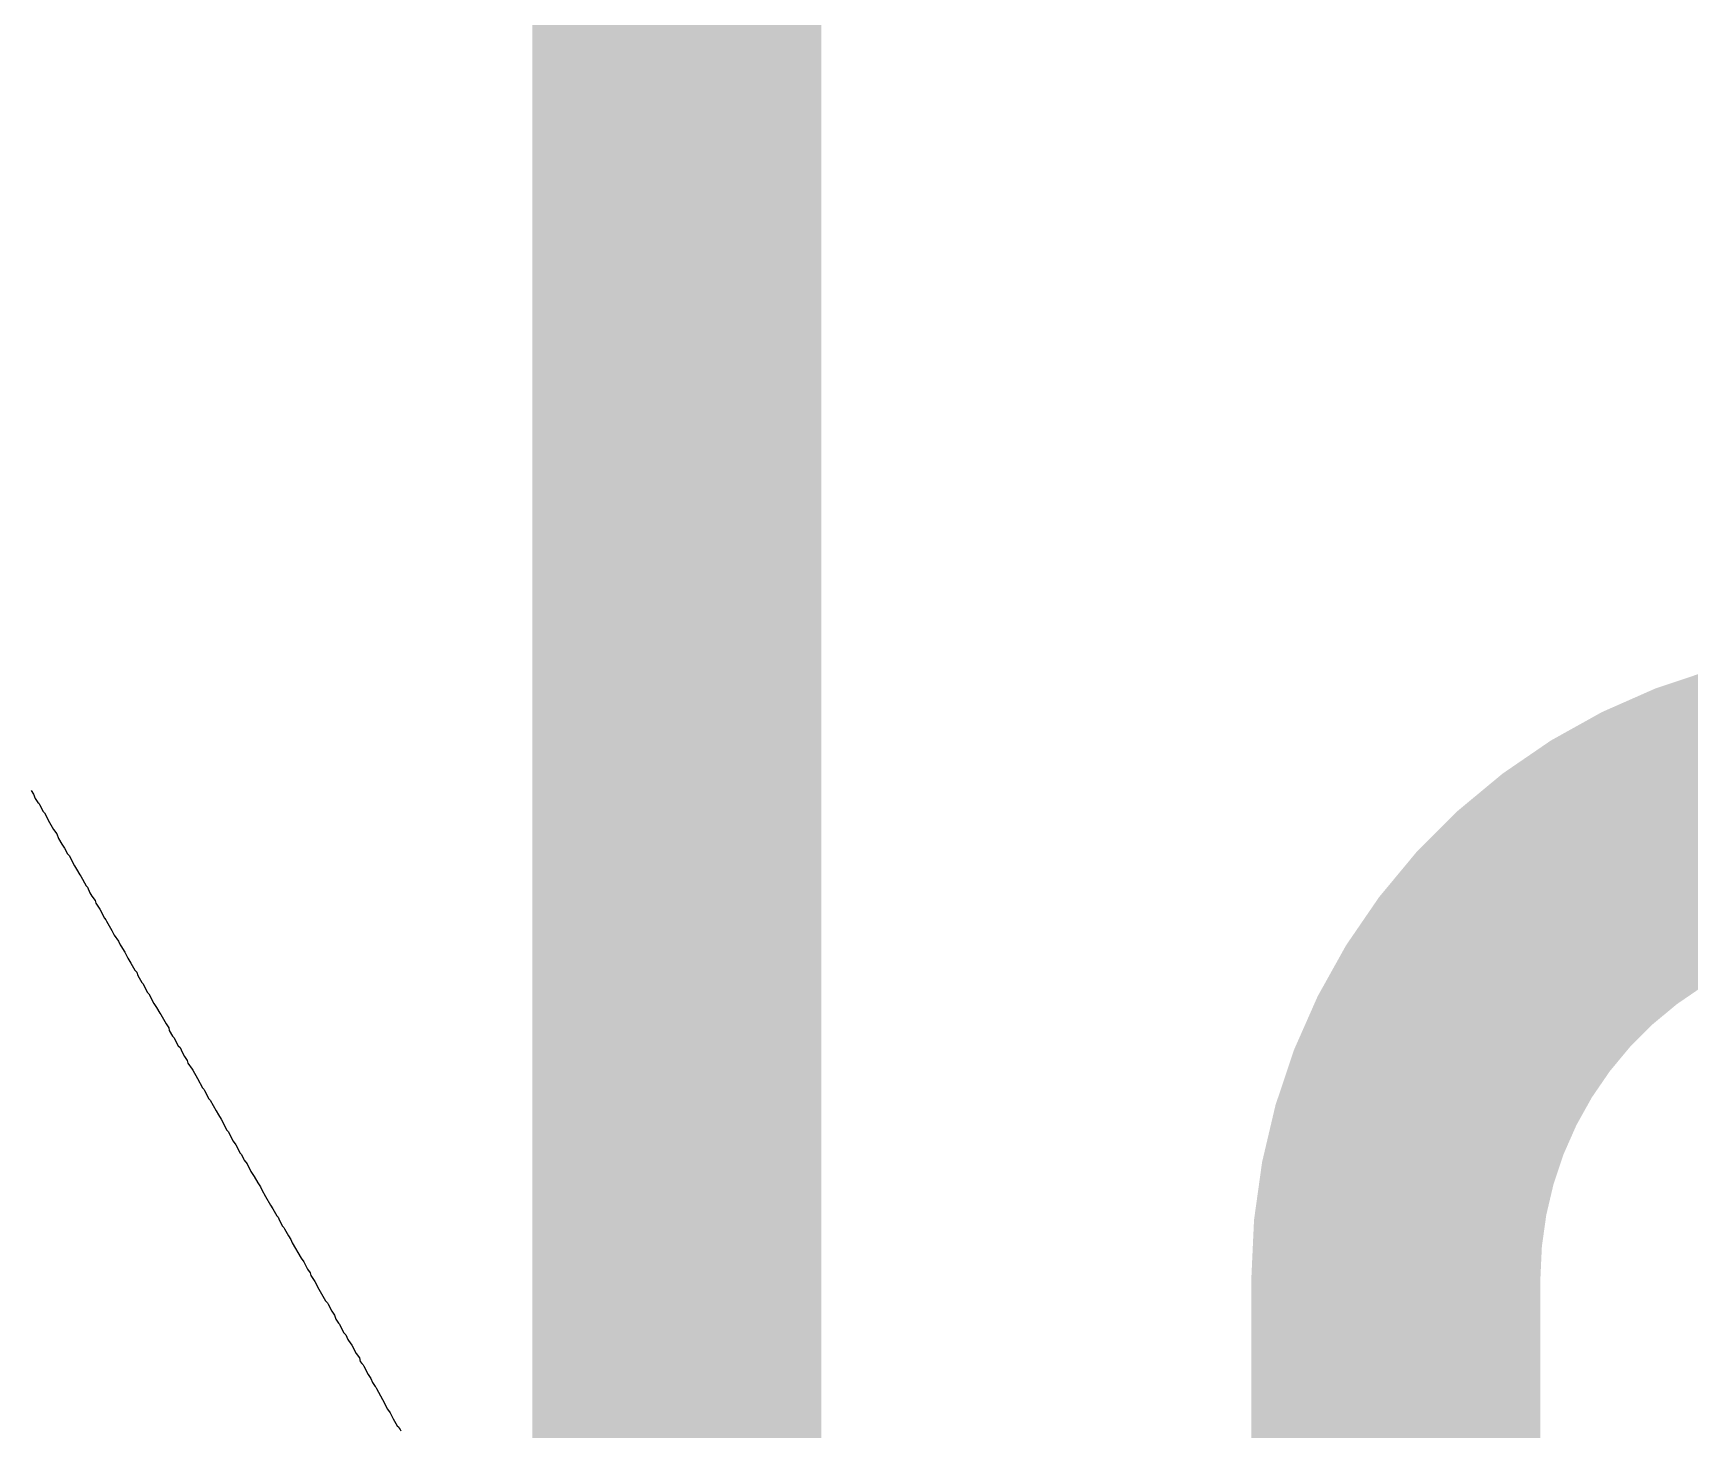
# Model space of a CAD drawing. Header units: inches. Extents: x -2 to 5376, y -4 to 5426.
# Drawn here: x 9.391 to 12.302, y 53.426 to 55.881 of the extents above; entities that cross this region are included whole.
import ezdxf

# ---------------------------------------------------------------- set-up
doc = ezdxf.new("R2010")
doc.units = ezdxf.units.IN
doc.layers.add('Top Layer', color=1, linetype='Continuous')
doc.layers.add('Top Overlay', color=2, linetype='Continuous')

msp = doc.modelspace()

# ---------------------------------------------------------------- linework, layer by layer
at = {"layer": 'Top Layer', "const_width": 0.508}
for points in [[(10.5221, 2.6095), (10.5221, 64.1911)], [(11.7858, 3.7668), (11.7858, 53.6922)]]:
    msp.add_lwpolyline(points, dxfattribs=at)
msp.add_lwpolyline([(11.7858, 53.6922, -0.414214), (12.6435, 54.5499)], format="xyb", dxfattribs=at)
at = {"layer": 'Top Layer', "const_width": 0.254}
msp.add_lwpolyline([(11.6588, 53.6922, 1), (11.9128, 53.6922, 1)], format="xyb", close=True, dxfattribs=at)
msp.add_lwpolyline([(11.6588, 53.6922, 1), (11.9128, 53.6922, 1)], format="xyb", close=True, dxfattribs=at)
at = {"layer": 'Top Overlay'}
for p, q in [((9.3873, 54.5495), (9.3918, 54.5428)), ((9.3918, 54.5428), (9.3946, 54.5355)), ((9.3946, 54.5355), (9.3991, 54.5287)), ((9.3991, 54.5287), (9.4008, 54.5271)), ((9.4008, 54.5271), (9.4019, 54.5248)), ((9.4019, 54.5248), (9.4087, 54.5124)), ((9.4087, 54.5124), (9.4109, 54.5102)), ((9.4109, 54.5102), (9.4199, 54.4933)), ((9.4199, 54.4933), (9.4267, 54.4809)), ((9.4267, 54.4809), (9.4323, 54.4731)), ((9.4323, 54.4731), (9.4357, 54.4652)), ((9.4357, 54.4652), (9.4413, 54.4551)), ((9.4413, 54.4551), (9.4458, 54.4483)), ((9.4458, 54.4483), (9.4514, 54.4382)), ((9.4514, 54.4382), (9.4548, 54.4348)), ((9.4548, 54.4348), (9.457, 54.4292)), ((9.457, 54.4292), (9.4638, 54.4169)), ((9.4638, 54.4169), (9.4672, 54.4112)), ((9.4672, 54.4112), (9.4728, 54.4011)), ((9.4728, 54.4011), (9.475, 54.3989)), ((9.475, 54.3989), (9.484, 54.382)), ((9.484, 54.382), (9.4863, 54.3797)), ((9.4863, 54.3797), (9.4908, 54.3696)), ((9.4908, 54.3696), (9.4942, 54.364)), ((9.4942, 54.364), (9.4998, 54.3561)), ((9.4998, 54.3561), (9.5009, 54.3516)), ((9.5009, 54.3516), (9.5082, 54.3409)), ((9.5082, 54.3409), (9.5161, 54.3252)), ((9.5161, 54.3252), (9.5189, 54.3224)), ((9.5189, 54.3224), (9.52, 54.3201)), ((9.52, 54.3201), (9.529, 54.3033)), ((9.529, 54.3033), (9.5335, 54.2954)), ((9.5335, 54.2954), (9.5408, 54.2847)), ((9.5408, 54.2847), (9.5436, 54.2785)), ((9.5436, 54.2785), (9.5448, 54.2763)), ((9.5448, 54.2763), (9.5521, 54.2656)), ((9.5521, 54.2656), (9.5571, 54.2549)), ((9.5571, 54.2549), (9.5627, 54.2459)), ((9.5627, 54.2459), (9.5695, 54.2336)), ((9.5695, 54.2336), (9.5729, 54.2302)), ((9.5729, 54.2302), (9.5751, 54.2246)), ((9.5751, 54.2246), (9.5819, 54.2122)), ((9.5819, 54.2122), (9.5841, 54.2099)), ((9.5841, 54.2099), (9.5864, 54.2043)), ((9.5864, 54.2043), (9.592, 54.1942)), ((9.592, 54.1942), (9.5942, 54.192)), ((9.5942, 54.192), (9.6032, 54.1751)), ((9.6032, 54.1751), (9.6077, 54.1683)), ((9.6077, 54.1683), (9.6134, 54.1582)), ((9.6134, 54.1582), (9.6156, 54.156)), ((9.6156, 54.156), (9.6246, 54.1391)), ((9.6246, 54.1391), (9.6291, 54.1324)), ((9.6291, 54.1324), (9.6302, 54.1279)), ((9.6302, 54.1279), (9.6358, 54.1177)), ((9.6358, 54.1177), (9.6381, 54.1155)), ((9.6381, 54.1155), (9.646, 54.1009)), ((9.646, 54.1009), (9.6493, 54.0975)), ((9.6493, 54.0975), (9.6527, 54.0896)), ((9.6527, 54.0896), (9.6572, 54.0818)), ((9.6572, 54.0818), (9.6617, 54.075)), ((9.6617, 54.075), (9.6628, 54.0705)), ((9.6628, 54.0705), (9.6701, 54.0598)), ((9.6701, 54.0598), (9.6718, 54.0581)), ((9.6718, 54.0581), (9.6797, 54.0435)), ((9.6797, 54.0435), (9.6887, 54.0267)), ((9.6887, 54.0267), (9.6909, 54.0244)), ((9.6909, 54.0244), (9.6921, 54.0222)), ((9.6921, 54.0222), (9.6999, 54.0075)), ((9.6999, 54.0075), (9.7022, 54.0053)), ((9.7022, 54.0053), (9.7123, 53.9862)), ((9.7123, 53.9862), (9.7168, 53.9794)), ((9.7168, 53.9794), (9.7213, 53.9716)), ((9.7213, 53.9716), (9.7314, 53.9524)), ((9.7314, 53.9524), (9.7337, 53.9502)), ((9.7337, 53.9502), (9.7427, 53.9333)), ((9.7427, 53.9333), (9.7472, 53.9266)), ((9.7472, 53.9266), (9.755, 53.912)), ((9.755, 53.912), (9.7573, 53.9097)), ((9.7573, 53.9097), (9.7607, 53.9018)), ((9.7607, 53.9018), (9.7618, 53.8996)), ((9.7618, 53.8996), (9.7668, 53.8934)), ((9.7668, 53.8934), (9.7736, 53.8799)), ((9.7736, 53.8799), (9.7792, 53.8709)), ((9.7792, 53.8709), (9.786, 53.8597)), ((9.786, 53.8597), (9.7905, 53.8529)), ((9.7905, 53.8529), (9.7927, 53.8473)), ((9.7927, 53.8473), (9.7995, 53.8361)), ((9.7995, 53.8361), (9.8079, 53.8209)), ((9.8079, 53.8209), (9.8124, 53.8141)), ((9.8124, 53.8141), (9.8191, 53.8018)), ((9.8191, 53.8018), (9.8214, 53.7995)), ((9.8214, 53.7995), (9.8236, 53.7939)), ((9.8236, 53.7939), (9.8293, 53.7838)), ((9.8293, 53.7838), (9.8315, 53.7815)), ((9.8315, 53.7815), (9.8326, 53.7793)), ((9.8326, 53.7793), (9.8394, 53.7669)), ((9.8394, 53.7669), (9.8439, 53.7602)), ((9.8439, 53.7602), (9.8461, 53.7545)), ((9.8461, 53.7545), (9.8517, 53.7444)), ((9.8517, 53.7444), (9.8562, 53.7377)), ((9.8562, 53.7377), (9.8619, 53.7275)), ((9.8619, 53.7275), (9.8664, 53.7208)), ((9.8664, 53.7208), (9.8731, 53.7084)), ((9.8731, 53.7084), (9.8776, 53.7017)), ((9.8776, 53.7017), (9.8787, 53.6972)), ((9.8787, 53.6972), (9.886, 53.6865)), ((9.886, 53.6865), (9.8928, 53.673)), ((9.8928, 53.673), (9.8956, 53.6691)), ((9.8956, 53.6691), (9.9046, 53.6522)), ((9.9046, 53.6522), (9.908, 53.6488)), ((9.908, 53.6488), (9.9091, 53.6466)), ((9.9091, 53.6466), (9.9158, 53.6342)), ((9.9158, 53.6342), (9.9203, 53.6275)), ((9.9203, 53.6275), (9.9231, 53.6202)), ((9.9231, 53.6202), (9.9276, 53.6134)), ((9.9276, 53.6134), (9.9293, 53.6117)), ((9.9293, 53.6117), (9.9327, 53.6039)), ((9.9327, 53.6039), (9.9372, 53.596)), ((9.9372, 53.596), (9.9406, 53.5926)), ((9.9406, 53.5926), (9.9439, 53.5847)), ((9.9439, 53.5847), (9.9451, 53.5825)), ((9.9451, 53.5825), (9.9507, 53.5746)), ((9.9507, 53.5746), (9.9586, 53.56)), ((9.9586, 53.56), (9.9642, 53.5521)), ((9.9642, 53.5521), (9.9659, 53.5459)), ((9.9659, 53.5459), (9.9687, 53.542)), ((9.9687, 53.542), (9.9709, 53.5398)), ((9.9709, 53.5398), (9.9721, 53.5375)), ((9.9721, 53.5375), (9.9799, 53.5229)), ((9.9799, 53.5229), (9.9844, 53.5161)), ((9.9844, 53.5161), (9.9872, 53.5088)), ((9.9872, 53.5088), (9.9917, 53.5021)), ((9.9917, 53.5021), (9.9934, 53.5004)), ((9.9934, 53.5004), (9.9945, 53.4982)), ((9.9945, 53.4982), (10.0047, 53.479)), ((10.0047, 53.479), (10.0137, 53.4622)), ((10.0137, 53.4622), (10.0182, 53.4554)), ((10.0182, 53.4554), (10.0238, 53.4453)), ((10.0238, 53.4453), (10.0305, 53.4329)), ((10.0305, 53.4329), (10.0328, 53.4307)), ((10.0328, 53.4307), (10.0339, 53.4284)), ((10.0339, 53.4284), (10.0362, 53.4262)), ((10.0362, 53.4262), (10.0373, 53.4239))]:
    msp.add_line(p, q, dxfattribs=at)

doc.saveas('drawing.dxf')
